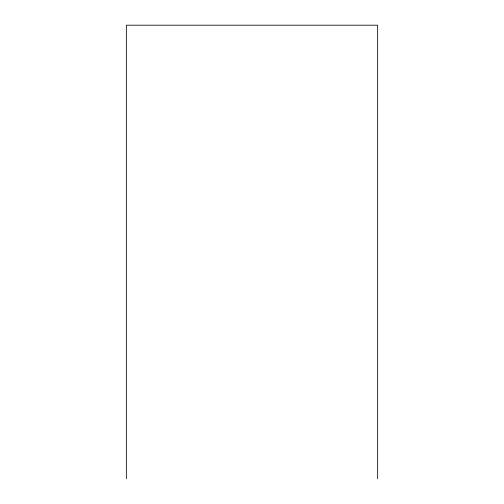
<?xml version="1.0" encoding="UTF-8"?>
<svg xmlns="http://www.w3.org/2000/svg" width="504" height="504" viewBox="0 0 504 504"><rect width="100%" height="100%" fill="white"/><g stroke="black" fill="none" stroke-linecap="round" stroke-linejoin="round"><path stroke-width="0.76" d="M377.654 478.8L377.654 25.2L126.347 25.2L126.347 478.8"/></g></svg>
